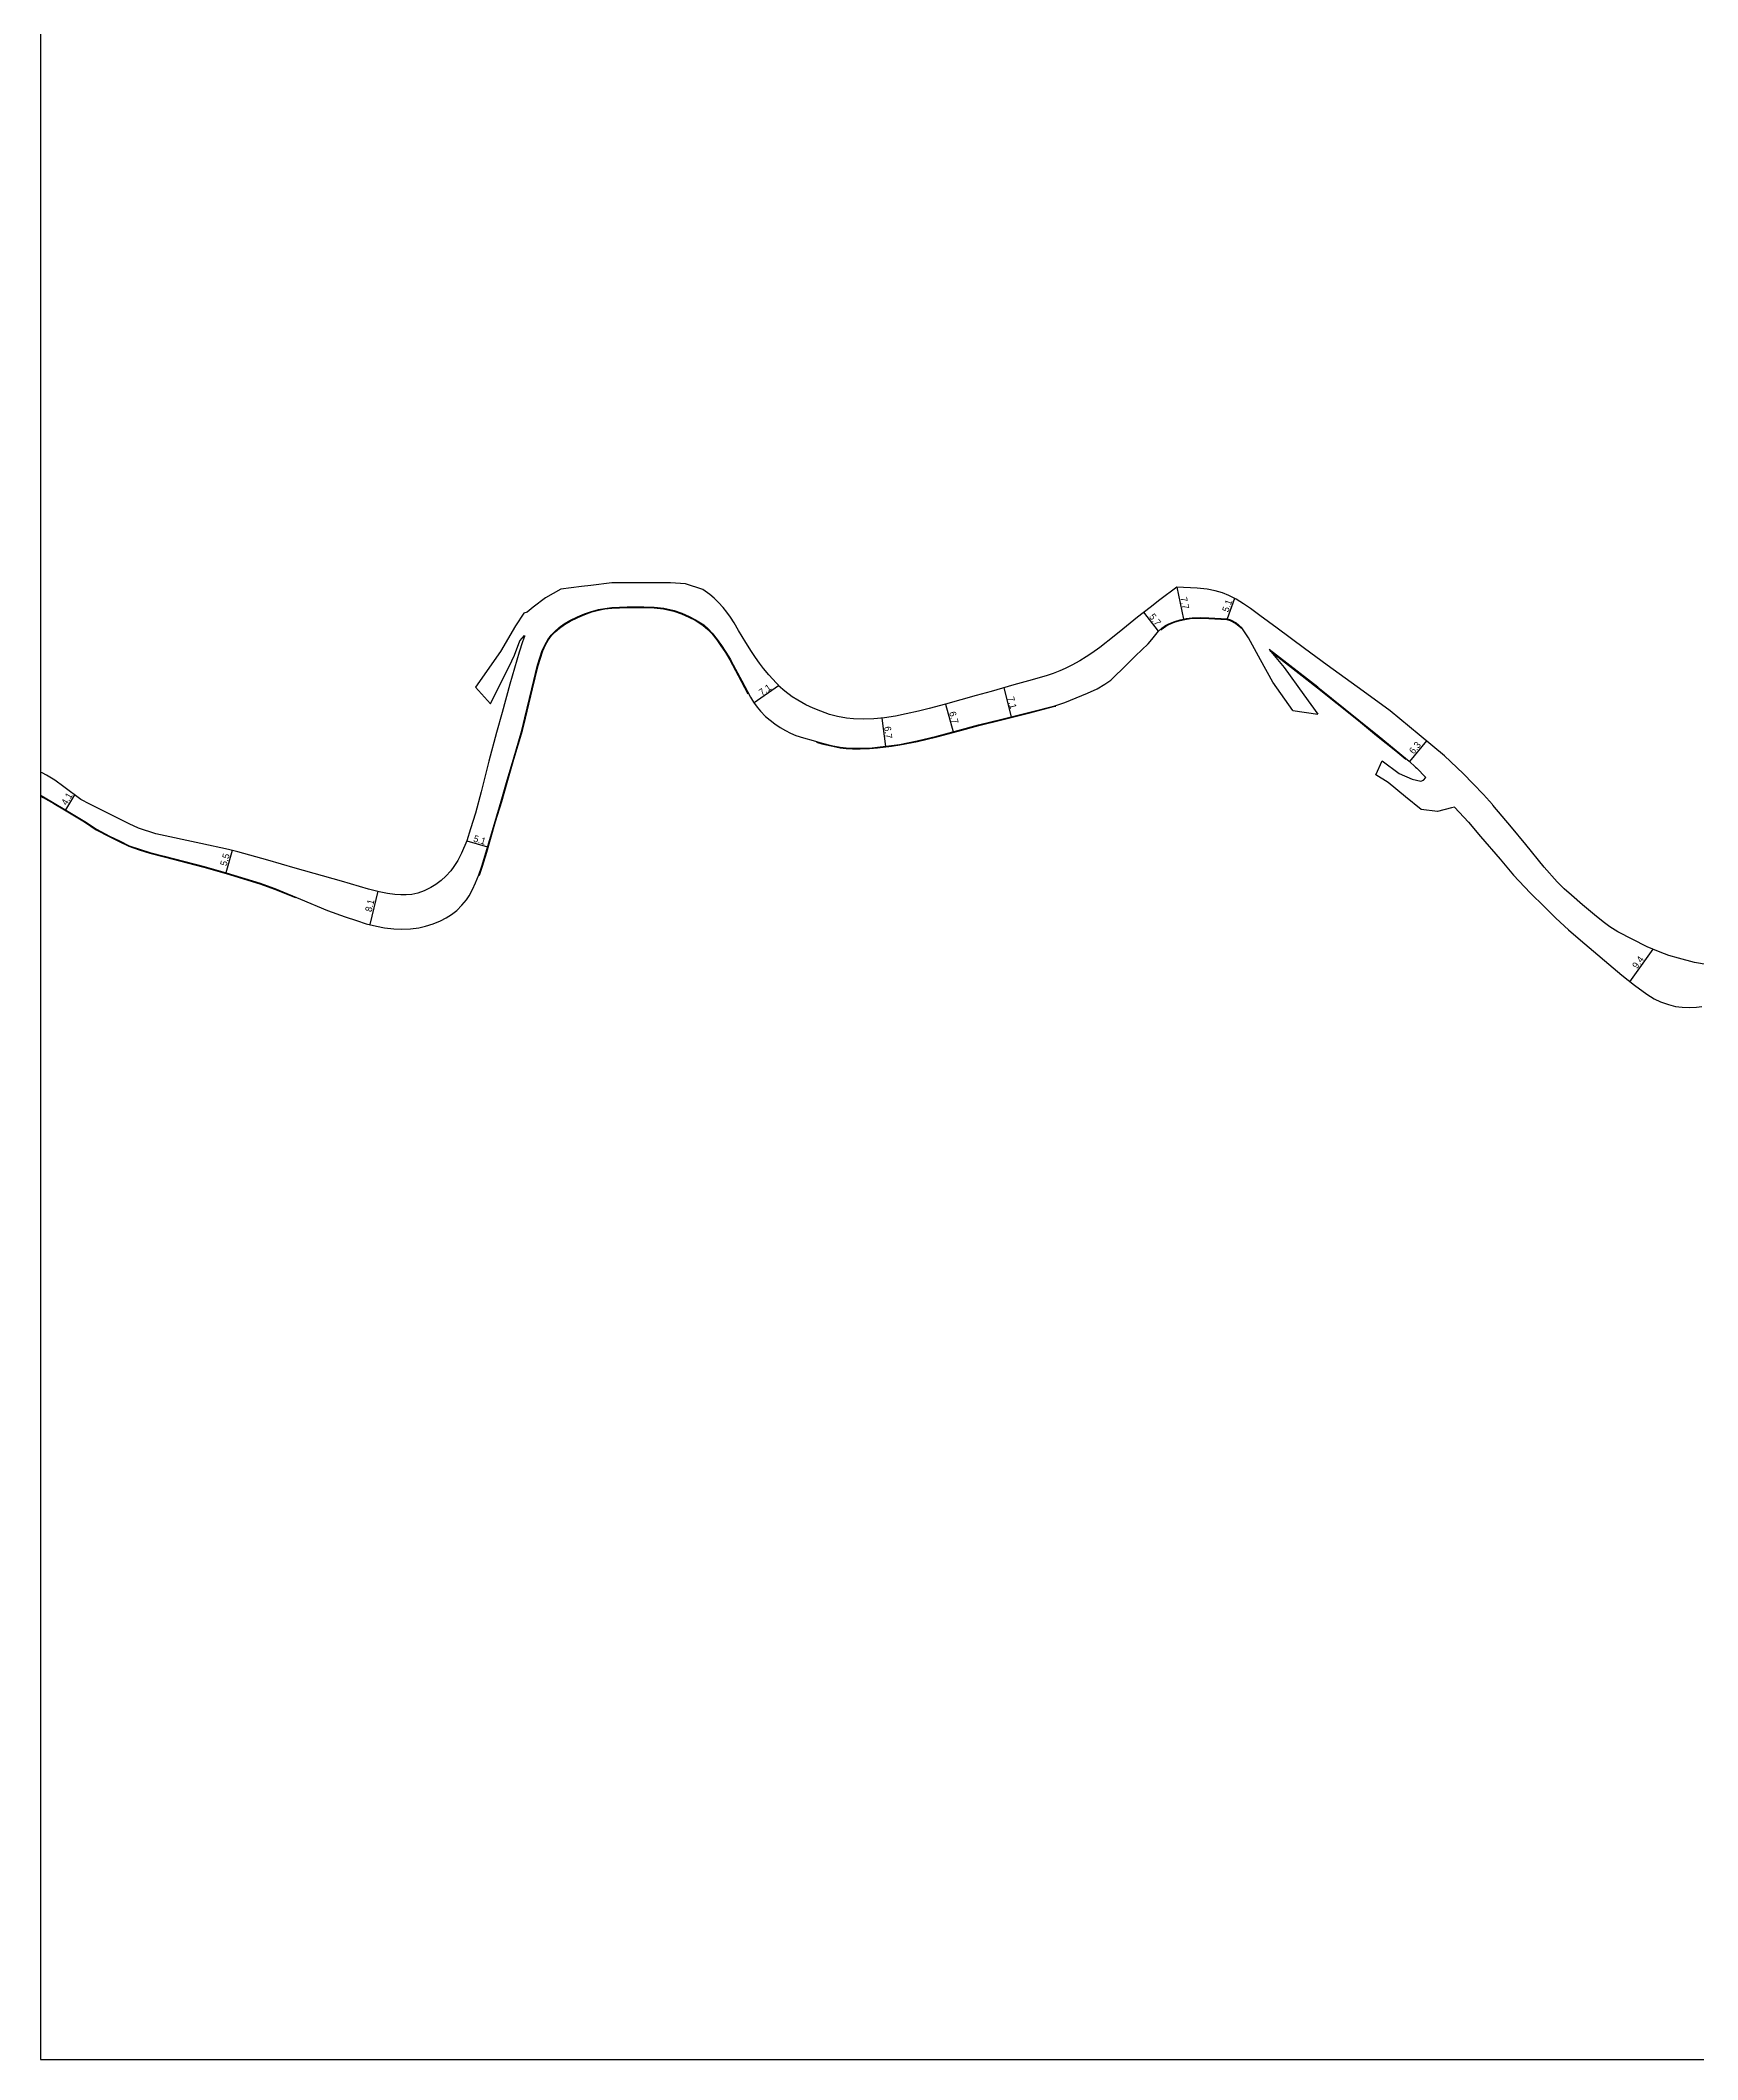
# Model space of a CAD drawing. Header units: metres. Extents: x -24000 to -20000, y -96000 to -93000.
# Drawn here: x -24000 to -23609.6, y -94200 to -93724.5 of the extents above; entities that cross this region are included whole.
import ezdxf

# ---------------------------------------------------------------- set-up
doc = ezdxf.new("R2010")
doc.units = ezdxf.units.M
doc.header["$LTSCALE"] = 2.5
for name, color, linetype in [('図郭', 7, 'Continuous'), ('幅員', 7, 'Continuous'), ('歩道・分離帯・安全施設', 7, 'Continuous'), ('道路', 7, 'Continuous')]:
    doc.layers.add(name, color=color, linetype=linetype)
doc.styles.get("Standard").update_dxf_attribs({"font": ''})
doc.styles.get('Standard').set_extended_font_data('@MS PGothic')

msp = doc.modelspace()

# ---------------------------------------------------------------- linework, layer by layer
at = {"layer": '図郭'}
msp.add_lwpolyline([(-24000, -94200), (-23200, -94200), (-23200, -93600), (-24000, -93600)], close=True, dxfattribs=at)
at = {"layer": '幅員', "flags": 128}
for points in [[(-23732.3, -93853.26), (-23730.71, -93860.74)], [(-23718.71, -93855.88), (-23720.43, -93860.7)], [(-23736.61, -93863.6), (-23740.1, -93859.16)], [(-23826.1, -93876.47), (-23831.9, -93880.49)], [(-23773.07, -93876.94), (-23771.35, -93883.79)], [(-23786.76, -93880.77), (-23785.01, -93887.28)], [(-23801.75, -93884.07), (-23800.95, -93890.73)], [(-23673.52, -93889.42), (-23677.49, -93894.27)], [(-23991.98, -93902.11), (-23994.07, -93905.67)], [(-23954.82, -93915.24), (-23956.33, -93920.5)], [(-23899.58, -93912.96), (-23894.67, -93914.4)], [(-23920.54, -93924.87), (-23922.43, -93932.69)], [(-23620.19, -93938.49), (-23625.65, -93946.15)]]:
    msp.add_lwpolyline(points, dxfattribs=at)
at = {"layer": '歩道・分離帯・安全施設'}
for points in [[(-23896.65, -93921.15), (-23896.6, -93921.03), (-23895.89, -93918.96), (-23894.87, -93915.63), (-23892.76, -93908.45), (-23891.3, -93903.68), (-23889.92, -93898.73), (-23888.45, -93893.78), (-23886.47, -93887.03), (-23885.71, -93884.07), (-23884.05, -93877.18), (-23882.75, -93871.68), (-23882.23, -93869.96), (-23881.64, -93868.25), (-23880.99, -93866.79), (-23880.37, -93865.71), (-23879.57, -93864.63), (-23878.72, -93863.77), (-23877.71, -93862.88), (-23876.51, -93862.03), (-23875.19, -93861.26), (-23873.41, -93860.38), (-23871.75, -93859.66), (-23870.12, -93859.08), (-23868.52, -93858.67), (-23867.05, -93858.38), (-23865.4, -93858.19), (-23861.74, -93858.03), (-23857.86, -93858.03), (-23855.39, -93858.12), (-23853.18, -93858.33), (-23850.75, -93858.86), (-23848.98, -93859.5), (-23847.25, -93860.27), (-23845.74, -93861.05), (-23843.84, -93862.27), (-23842.74, -93863.2), (-23841.87, -93864.18), (-23840.66, -93865.63), (-23839.68, -93867.04), (-23838.63, -93868.61), (-23837.56, -93870.35), (-23836.94, -93871.57), (-23834.91, -93875.39), (-23833.34, -93878.34)], [(-23736.1, -93863.34), (-23735.76, -93863.02), (-23734.9, -93862.41), (-23734.16, -93862.02), (-23732.7, -93861.43), (-23731.49, -93861.06), (-23730.06, -93860.76), (-23728.68, -93860.58), (-23726.8, -93860.53), (-23724.75, -93860.6), (-23720.5, -93860.84), (-23719.74, -93861.11), (-23718.44, -93861.76), (-23716.94, -93862.94)], [(-23710.29, -93868.22), (-23699.16, -93876.91), (-23689.49, -93884.66), (-23685.24, -93888.14), (-23680.75, -93891.79), (-23678.34, -93893.77)], [(-23817.14, -93889.76), (-23815.89, -93890.11), (-23813.74, -93890.64), (-23811.63, -93891.06), (-23810.18, -93891.24), (-23808.66, -93891.33), (-23806.86, -93891.32), (-23804.72, -93891.27), (-23802.8, -93891.1), (-23799.52, -93890.71), (-23797.56, -93890.41), (-23793.4, -93889.61), (-23788.82, -93888.46), (-23783.84, -93887.12), (-23778.94, -93885.85), (-23773.49, -93884.48), (-23767.25, -93882.91), (-23761.01, -93881.29), (-23760.8, -93881.23)], [(-24000, -93902.42), (-23999.31, -93902.77), (-23996.82, -93904.22), (-23994.29, -93905.71), (-23989.59, -93908.53), (-23986.89, -93910.39), (-23983.76, -93911.99), (-23981.43, -93913.1), (-23979.14, -93914.26), (-23976.69, -93915.11), (-23974.25, -93915.86), (-23970.85, -93916.78), (-23961.46, -93919.18), (-23956.25, -93920.67), (-23948.3, -93923.11), (-23944.84, -93924.34), (-23939.93, -93926.35)]]:
    msp.add_lwpolyline(points, dxfattribs=at)
at = {"layer": '道路'}
for points in [[(-23603.95, -93942.71), (-23610.38, -93941.63), (-23614.11, -93940.63), (-23616.42, -93939.96), (-23618.48, -93939.23), (-23621.52, -93937.92), (-23628.43, -93934.43), (-23630.34, -93933.2), (-23631.9, -93932.05), (-23633.95, -93930.42), (-23636.73, -93928.07), (-23639.3, -93925.81), (-23641.05, -93924.27), (-23642.72, -93922.64), (-23645.77, -93919.15), (-23650.09, -93913.85), (-23653.47, -93909.77), (-23657.84, -93904.58), (-23657.97, -93904.43), (-23660.08, -93902.04), (-23662.46, -93899.55), (-23664.82, -93897.12), (-23669.25, -93893), (-23675.22, -93888), (-23682.04, -93882.35), (-23688.44, -93877.72), (-23696.92, -93871.59), (-23702.26, -93867.68), (-23708.69, -93862.91), (-23712.78, -93859.9), (-23714.94, -93858.29), (-23716.59, -93857.17), (-23718.3, -93856.09), (-23720.06, -93855.18), (-23721.51, -93854.58), (-23723.28, -93854.09), (-23725.13, -93853.72), (-23727.53, -93853.51), (-23732.3, -93853.26), (-23736.3, -93856.2), (-23738.62, -93858), (-23741.56, -93860.31), (-23745.05, -93863.11), (-23747.08, -93864.81), (-23750.41, -93867.42), (-23752.29, -93868.8), (-23753.62, -93869.65), (-23755.16, -93870.58), (-23757.02, -93871.58), (-23758.58, -93872.38), (-23759.88, -93872.98), (-23761.4, -93873.6), (-23763.1, -93874.14), (-23767.21, -93875.28), (-23770.71, -93876.28), (-23776.06, -93877.79), (-23779.6, -93878.75), (-23786.76, -93880.77), (-23790.64, -93881.81), (-23793.18, -93882.45), (-23796.06, -93883.09), (-23798.58, -93883.6), (-23801.19, -93884.01), (-23803.68, -93884.26), (-23806.13, -93884.35), (-23808.46, -93884.27), (-23810.09, -93884.12), (-23812.2, -93883.71), (-23814.08, -93883.21), (-23816.17, -93882.48), (-23817.96, -93881.75), (-23819.71, -93880.95), (-23821.58, -93879.89), (-23822.92, -93879.04), (-23824.61, -93877.76), (-23826.1, -93876.47), (-23826.04, -93876.42), (-23826.68, -93875.78), (-23827.49, -93874.92), (-23828.4, -93873.89), (-23829.64, -93872.36), (-23830.57, -93871.12), (-23831.52, -93869.77), (-23832.47, -93868.42), (-23833.85, -93866.27), (-23835.58, -93863.41), (-23836.58, -93861.67), (-23837.44, -93860.33), (-23838.3, -93859.15), (-23839.2, -93858.04), (-23840.26, -93856.84), (-23841.25, -93855.85), (-23842.28, -93854.96), (-23843.95, -93853.82), (-23848.04, -93852.47), (-23851.6, -93852.23), (-23856.59, -93852.2), (-23865.41, -93852.23), (-23870.37, -93852.84), (-23872.57, -93853.07), (-23877.38, -93853.69), (-23881.01, -93855.76), (-23883.94, -93857.95)], [(-24000, -93902.25), (-23999.24, -93902.63), (-23996.74, -93904.1), (-23994.21, -93905.58), (-23989.51, -93908.41), (-23986.81, -93910.26), (-23983.7, -93911.86), (-23981.37, -93912.97), (-23979.08, -93914.13), (-23976.64, -93914.97), (-23974.21, -93915.72), (-23970.81, -93916.63), (-23961.42, -93919.04), (-23956.2, -93920.53), (-23948.25, -93922.97), (-23944.79, -93924.2), (-23938.72, -93926.69), (-23932.35, -93929.35), (-23928.18, -93930.9), (-23925.53, -93931.77), (-23923.26, -93932.49), (-23920.81, -93933.09), (-23918.93, -93933.44), (-23916.76, -93933.7), (-23914.84, -93933.75), (-23912.78, -93933.7), (-23910.88, -93933.45), (-23909.3, -93933.09), (-23907.49, -93932.53), (-23905.73, -93931.83), (-23904.39, -93931.14), (-23903.19, -93930.32), (-23901.93, -93929.35), (-23900.73, -93928.11), (-23899.66, -93926.84), (-23899, -93925.96), (-23898.19, -93924.47), (-23897.48, -93922.88), (-23896.74, -93920.98), (-23896.03, -93918.91), (-23895.02, -93915.58), (-23892.9, -93908.41), (-23891.44, -93903.64), (-23890.06, -93898.69), (-23888.59, -93893.74), (-23886.61, -93886.99), (-23885.86, -93884.04), (-23884.2, -93877.15), (-23882.89, -93871.64), (-23882.38, -93869.92), (-23881.78, -93868.19), (-23881.12, -93866.72), (-23880.49, -93865.62), (-23879.69, -93864.53), (-23878.82, -93863.66), (-23877.8, -93862.76), (-23876.59, -93861.9), (-23875.26, -93861.13), (-23873.47, -93860.25), (-23871.81, -93859.52), (-23870.17, -93858.94), (-23868.56, -93858.52), (-23867.07, -93858.23), (-23865.42, -93858.04), (-23861.74, -93857.88), (-23857.86, -93857.88), (-23855.38, -93857.97), (-23853.16, -93858.18), (-23850.71, -93858.72), (-23848.92, -93859.36), (-23847.18, -93860.13), (-23845.67, -93860.92), (-23843.75, -93862.15), (-23842.64, -93863.1), (-23841.75, -93864.08), (-23840.54, -93865.54), (-23839.56, -93866.95), (-23838.5, -93868.53), (-23837.43, -93870.28), (-23836.81, -93871.5), (-23834.77, -93875.32), (-23832.75, -93879.13), (-23831.99, -93880.36), (-23831.18, -93881.53), (-23830.39, -93882.48), (-23829.17, -93883.71), (-23828.12, -93884.59), (-23827.03, -93885.43), (-23825.76, -93886.27), (-23824.48, -93887.01), (-23823.32, -93887.6), (-23822.02, -93888.14), (-23820.28, -93888.73), (-23817.98, -93889.37), (-23815.85, -93889.97), (-23813.71, -93890.49), (-23811.61, -93890.91), (-23810.17, -93891.09), (-23808.65, -93891.18), (-23806.86, -93891.17), (-23804.73, -93891.12), (-23802.82, -93890.96), (-23799.54, -93890.56), (-23797.59, -93890.27), (-23793.43, -93889.46), (-23788.86, -93888.31), (-23783.88, -93886.98), (-23778.98, -93885.7), (-23773.52, -93884.33), (-23767.28, -93882.76), (-23761.05, -93881.15), (-23758.67, -93880.39), (-23755.98, -93879.33), (-23753.33, -93878.22), (-23751.06, -93877.17), (-23749.25, -93876.09), (-23747.87, -93875.13), (-23746.75, -93874.04), (-23745.21, -93872.54), (-23742, -93869.42), (-23739.04, -93866.55), (-23738.18, -93865.6), (-23736.61, -93863.6), (-23735.85, -93862.9), (-23734.98, -93862.28), (-23734.22, -93861.88), (-23732.75, -93861.29), (-23731.52, -93860.91), (-23730.09, -93860.61), (-23728.69, -93860.43), (-23726.8, -93860.38), (-23724.74, -93860.45), (-23720.47, -93860.69), (-23719.68, -93860.97), (-23718.36, -93861.63)], [(-23883.94, -93857.95), (-23885.3, -93859.13)], [(-23886.12, -93859.33), (-23888.12, -93862.32), (-23891.63, -93868.42), (-23897.49, -93876.8)], [(-23717.02, -93862.82), (-23718.36, -93861.63)], [(-23885.93, -93864.63), (-23885.93, -93864.84), (-23886.43, -93866.12), (-23887.21, -93868.53), (-23889.38, -93876.05), (-23891.22, -93882.77), (-23892.54, -93887.49), (-23894.37, -93894.18), (-23895, -93896.76), (-23896.17, -93901.46), (-23897.53, -93906.49), (-23898.65, -93910.16), (-23899.58, -93912.96), (-23900.8, -93915.85), (-23901.67, -93917.64), (-23902.57, -93919.01), (-23903.35, -93920.02), (-23904.53, -93921.28), (-23905.56, -93922.31), (-23906.81, -93923.27), (-23908, -93923.97), (-23909.56, -93924.76), (-23911.1, -93925.32), (-23912.47, -93925.6), (-23913.86, -93925.72), (-23915.1, -93925.73), (-23916.48, -93925.6), (-23918.25, -93925.35), (-23920.17, -93924.96), (-23922.69, -93924.33), (-23929.09, -93922.5), (-23939.95, -93919.41), (-23946.41, -93917.56), (-23953.49, -93915.58), (-23955.66, -93915.02), (-23962.21, -93913.6), (-23972.8, -93911.31), (-23976.9, -93909.96), (-23979.12, -93908.99), (-23982.09, -93907.5), (-23985.2, -93905.95), (-23988.35, -93904.34), (-23990.46, -93903.24), (-23994.47, -93900.26), (-23996.62, -93898.67), (-23998.57, -93897.51), (-23999.6, -93896.96), (-24000, -93896.82)], [(-23888.35, -93869.22), (-23887.03, -93865.87), (-23885.93, -93864.63)], [(-23699.06, -93876.79), (-23710.54, -93867.92)], [(-23893.97, -93880.69), (-23888.97, -93870.59), (-23888.35, -93869.22)], [(-23897.49, -93876.8), (-23893.97, -93880.69)], [(-23699.06, -93876.79), (-23689.4, -93884.54), (-23685.14, -93888.02), (-23680.65, -93891.68), (-23677.58, -93894.2), (-23676.08, -93895.62), (-23675.8, -93895.89), (-23673.76, -93897.97), (-23673.68, -93898.05)], [(-23705.01, -93882.28), (-23699.1, -93883.16)], [(-23685.39, -93897.4), (-23683.93, -93894.14)], [(-23683.93, -93894.14), (-23679.93, -93897.1), (-23676.84, -93898.44), (-23674.85, -93898.9), (-23674.2, -93898.73), (-23673.68, -93898.05)], [(-23667.61, -93905.22), (-23670.88, -93906.09), (-23674.78, -93905.64), (-23678.47, -93902.59), (-23682.49, -93899.26), (-23685.39, -93897.4)], [(-23666.93, -93905.04), (-23666.93, -93905.04), (-23663.6, -93908.6), (-23660.75, -93911.99), (-23656.17, -93917.33), (-23652.98, -93921.03), (-23649.09, -93925.21), (-23645.73, -93928.51), (-23643.04, -93931.16), (-23640.01, -93933.9), (-23637.18, -93936.38), (-23627.5, -93944.6), (-23624.49, -93946.98), (-23621.56, -93949.07), (-23619.87, -93950.15), (-23618.35, -93950.92), (-23616.5, -93951.56), (-23614.87, -93951.96), (-23613.23, -93952.17), (-23611.51, -93952.25), (-23609.89, -93952.14), (-23608.67, -93951.97)]]:
    msp.add_lwpolyline(points, dxfattribs=at)
at = {"layer": '道路', "flags": 128}
for points in [[(-23885.3, -93859.13), (-23886.12, -93859.33)], [(-23705.01, -93882.28), (-23709.68, -93875.63), (-23712.61, -93870.36), (-23715.4, -93865.18), (-23717.02, -93862.82)], [(-23710.54, -93867.92), (-23707.02, -93872.16), (-23702.4, -93878.6), (-23699.1, -93883.16)], [(-23666.93, -93905.04), (-23667.61, -93905.22)]]:
    msp.add_lwpolyline(points, dxfattribs=at)

# ---------------------------------------------------------------- texts
at = {"layer": '幅員'}
for s, rotation, p in [('7.7', 281.9955, (-23731.52, -93855.73)), ('5.1', 70.3556, (-23720.18, -93859.26)), ('5.7', 308.2323, (-23738.94, -93860.23)), ('7.1', 34.7104, (-23830.05, -93878.9)), ('6.7', 285.0148, (-23785.97, -93882.74)), ('7.1', 284.1296, (-23772.24, -93879.23)), ('6.7', 276.8843, (-23801.25, -93886.11)), ('6.3', 50.6507, (-23676.51, -93892.68)), ('4.1', 59.5365, (-23993.82, -93904.75)), ('5.1', 343.5761, (-23898.13, -93913.12)), ('5.5', 74.02, (-23956.17, -93919.03)), ('8.1', 76.3705, (-23921.99, -93929.82)), ('9.4', 54.4773, (-23623.88, -93943.23))]:
    msp.add_text(s, height=1.6, rotation=rotation, dxfattribs=at).set_placement(p)

doc.saveas('drawing.dxf')
